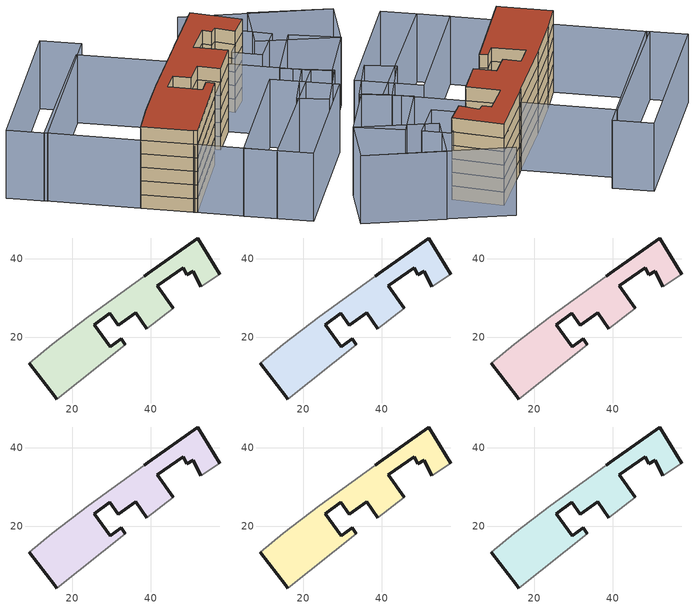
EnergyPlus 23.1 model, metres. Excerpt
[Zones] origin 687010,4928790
369a17dbed390893_F0_whole
 floor ground (EU_floor_Construction): 51.89,45.27 57.48,36.02 52.71,32.86 50.73,36.76 49.16,35.94 48.27,37.66 41.61,33.16 45.73,27.4 38.96,22.21 36.18,26.21 31.7,23.08 29.57,26.14 25.52,23.25 29.69,17.57 32.44,19.59 33.46,18.15 16,4.3 15.48,4.99 9.06,13.46 14.88,18.25 24.06,25.24 38.29,35.51 39.36,36.3 z0
 wall outside (EU_wall_Construction): 57.48,36.02 51.89,45.27 39.36,36.3 38.29,35.51 / 9.06,13.46 15.48,4.99 16,4.3 / 33.46,18.15 32.44,19.59 29.69,17.57 25.52,23.25 29.57,26.14 31.7,23.08 36.18,26.21 38.96,22.21 / 45.73,27.4 41.61,33.16 48.27,37.66 49.16,35.94 50.73,36.76 52.71,32.86 z0:3
 wall adiabatic (EU_wall_Construction): 38.29,35.51 24.06,25.24 14.88,18.25 9.06,13.46 / 16,4.3 33.46,18.15 / 38.96,22.21 45.73,27.4 / 52.71,32.86 57.48,36.02 z0:3
369a17dbed390893_F1_whole
 floor to 369a17dbed390893_F0_whole (EU_floor_Construction): 51.89,45.27 57.48,36.02 52.71,32.86 50.73,36.76 49.16,35.94 48.27,37.66 41.61,33.16 45.73,27.4 38.96,22.21 36.18,26.21 31.7,23.08 29.57,26.14 25.52,23.25 29.69,17.57 32.44,19.59 33.46,18.15 16,4.3 15.48,4.99 9.06,13.46 14.88,18.25 24.06,25.24 38.29,35.51 39.36,36.3 z3
 wall outside (EU_wall_Construction): 57.48,36.02 51.89,45.27 39.36,36.3 38.29,35.51 / 9.06,13.46 15.48,4.99 16,4.3 / 33.46,18.15 32.44,19.59 29.69,17.57 25.52,23.25 29.57,26.14 31.7,23.08 36.18,26.21 38.96,22.21 / 45.73,27.4 41.61,33.16 48.27,37.66 49.16,35.94 50.73,36.76 52.71,32.86 z3:6
 wall adiabatic (EU_wall_Construction): 38.29,35.51 24.06,25.24 14.88,18.25 9.06,13.46 / 16,4.3 33.46,18.15 / 38.96,22.21 45.73,27.4 / 52.71,32.86 57.48,36.02 z3:6
369a17dbed390893_F2_whole
 floor to 369a17dbed390893_F1_whole (EU_floor_Construction): 51.89,45.27 57.48,36.02 52.71,32.86 50.73,36.76 49.16,35.94 48.27,37.66 41.61,33.16 45.73,27.4 38.96,22.21 36.18,26.21 31.7,23.08 29.57,26.14 25.52,23.25 29.69,17.57 32.44,19.59 33.46,18.15 16,4.3 15.48,4.99 9.06,13.46 14.88,18.25 24.06,25.24 38.29,35.51 39.36,36.3 z6
 wall outside (EU_wall_Construction): 57.48,36.02 51.89,45.27 39.36,36.3 38.29,35.51 / 9.06,13.46 15.48,4.99 16,4.3 / 33.46,18.15 32.44,19.59 29.69,17.57 25.52,23.25 29.57,26.14 31.7,23.08 36.18,26.21 38.96,22.21 / 45.73,27.4 41.61,33.16 48.27,37.66 49.16,35.94 50.73,36.76 52.71,32.86 z6:9
 wall adiabatic (EU_wall_Construction): 38.29,35.51 24.06,25.24 14.88,18.25 9.06,13.46 / 16,4.3 33.46,18.15 / 38.96,22.21 45.73,27.4 / 52.71,32.86 57.48,36.02 z6:9
369a17dbed390893_F3_whole
 floor to 369a17dbed390893_F2_whole (EU_floor_Construction): 51.89,45.27 57.48,36.02 52.71,32.86 50.73,36.76 49.16,35.94 48.27,37.66 41.61,33.16 45.73,27.4 38.96,22.21 36.18,26.21 31.7,23.08 29.57,26.14 25.52,23.25 29.69,17.57 32.44,19.59 33.46,18.15 16,4.3 15.48,4.99 9.06,13.46 14.88,18.25 24.06,25.24 38.29,35.51 39.36,36.3 z9
 wall outside (EU_wall_Construction): 57.48,36.02 51.89,45.27 39.36,36.3 38.29,35.51 / 9.06,13.46 15.48,4.99 16,4.3 / 33.46,18.15 32.44,19.59 29.69,17.57 25.52,23.25 29.57,26.14 31.7,23.08 36.18,26.21 38.96,22.21 / 45.73,27.4 41.61,33.16 48.27,37.66 49.16,35.94 50.73,36.76 52.71,32.86 z9:12
 wall adiabatic (EU_wall_Construction): 38.29,35.51 24.06,25.24 14.88,18.25 9.06,13.46 / 16,4.3 33.46,18.15 / 38.96,22.21 45.73,27.4 / 52.71,32.86 57.48,36.02 z9:12
369a17dbed390893_F4_whole
 floor to 369a17dbed390893_F3_whole (EU_floor_Construction): 51.89,45.27 57.48,36.02 52.71,32.86 50.73,36.76 49.16,35.94 48.27,37.66 41.61,33.16 45.73,27.4 38.96,22.21 36.18,26.21 31.7,23.08 29.57,26.14 25.52,23.25 29.69,17.57 32.44,19.59 33.46,18.15 16,4.3 15.48,4.99 9.06,13.46 14.88,18.25 24.06,25.24 38.29,35.51 39.36,36.3 z12
 wall outside (EU_wall_Construction): 57.48,36.02 51.89,45.27 39.36,36.3 38.29,35.51 / 9.06,13.46 15.48,4.99 16,4.3 / 33.46,18.15 32.44,19.59 29.69,17.57 25.52,23.25 29.57,26.14 31.7,23.08 36.18,26.21 38.96,22.21 / 45.73,27.4 41.61,33.16 48.27,37.66 49.16,35.94 50.73,36.76 52.71,32.86 z12:15
 wall adiabatic (EU_wall_Construction): 38.29,35.51 24.06,25.24 14.88,18.25 9.06,13.46 / 16,4.3 33.46,18.15 / 38.96,22.21 45.73,27.4 / 52.71,32.86 57.48,36.02 z12:15
369a17dbed390893_F5_whole
 floor to 369a17dbed390893_F4_whole (EU_floor_Construction): 51.89,45.27 57.48,36.02 52.71,32.86 50.73,36.76 49.16,35.94 48.27,37.66 41.61,33.16 45.73,27.4 38.96,22.21 36.18,26.21 31.7,23.08 29.57,26.14 25.52,23.25 29.69,17.57 32.44,19.59 33.46,18.15 16,4.3 15.48,4.99 9.06,13.46 14.88,18.25 24.06,25.24 38.29,35.51 39.36,36.3 z15
 wall outside (EU_wall_Construction): 57.48,36.02 51.89,45.27 39.36,36.3 38.29,35.51 / 9.06,13.46 15.48,4.99 16,4.3 / 33.46,18.15 32.44,19.59 29.69,17.57 25.52,23.25 29.57,26.14 31.7,23.08 36.18,26.21 38.96,22.21 / 45.73,27.4 41.61,33.16 48.27,37.66 49.16,35.94 50.73,36.76 52.71,32.86 z15:18
 wall adiabatic (EU_wall_Construction): 38.29,35.51 24.06,25.24 14.88,18.25 9.06,13.46 / 16,4.3 33.46,18.15 / 38.96,22.21 45.73,27.4 / 52.71,32.86 57.48,36.02 z15:18
 roof outside (EU_roof_Construction): 38.96,22.21 45.73,27.4 41.61,33.16 48.27,37.66 49.16,35.94 50.73,36.76 52.71,32.86 57.48,36.02 51.89,45.27 39.36,36.3 38.29,35.51 24.06,25.24 14.88,18.25 9.06,13.46 15.48,4.99 16,4.3 33.46,18.15 32.44,19.59 29.69,17.57 25.52,23.25 29.57,26.14 31.7,23.08 36.18,26.21 z18
shading: 78.27,31.79 53.07,50.05 / 21.52,-3.25 46.97,16.51 / 46.97,16.51 55.63,5.36 / 55.63,5.36 30.17,-14.4 / 30.17,-14.4 21.52,-3.25 / 59.29,10.78 49.5,1.71 / 49.5,1.71 44.98,6.59 / 44.98,6.59 54.77,15.66 / 54.77,15.66 59.29,10.78 / 15.67,4.74 45.73,27.4 / 45.73,27.4 55.78,14.07 / 55.78,14.07 25.72,-8.59 / 25.72,-8.59 15.67,4.74 / 63.7,29.16 70.6,21.19 / 70.6,21.19 58.78,10.97 / 58.78,10.97 51.89,18.94 / 51.89,18.94 63.7,29.16 / 53.64,25.78 49.94,30.83 / 49.94,30.83 58,36.73 / 58,36.73 61.69,31.68 / 61.69,31.68 53.64,25.78 / 56.7,31.41 64.49,42.04 / 64.49,42.04 78.34,31.88 / 78.34,31.88 70.54,21.25 / 70.54,21.25 56.7,31.41 / 26.48,51.13 38.29,35.51 / 38.29,35.51 9.06,13.41 / 9.06,13.41 -2.75,29.03 / -2.75,29.03 26.48,51.13 / 30.59,54.01 -2.28,28.41 / -2.28,28.41 -7.47,35.08 / -7.47,35.08 25.4,60.67 / 25.4,60.67 30.59,54.01 z0:15
[Building]
EU S2 Campaign: North Axis=0; Terrain=City; Solar Distribution=FullExterior
[Site:Location]
Bologna: Latitude=44.5; Longitude=11.25; Time Zone=1; Elevation=37
[SizingPeriod:WeatherFileDays]
AnnualSizingPeriod: Begin Month=1; Begin Day of Month=1; End Month=12; End Day of Month=31; Day of Week for Start Day=Monday; Use Weather File Daylight Saving Period=No; Use Weather File Rain and Snow Indicators=No
[MATERIAL]
EU_InternalMass_Material: Roughness=MediumRough; Thickness=0.1; Conductivity=1; Density=1800; Specific Heat=900; Thermal Absorptance=0.9; Solar Absorptance=0.7; Visible Absorptance=0.7
[MATERIAL:NOMASS] Roughness=MediumRough; Thermal Absorptance=0.9; Solar Absorptance=0.7; Visible Absorptance=0.7
Name | Thermal Resistance
EU_wall_NoMass | 0.905828
EU_roof_NoMass | 0.37593
EU_floor_NoMass | 0.67114
[CONSTRUCTION]
EU_wall_Construction: EU_wall_NoMass
EU_roof_Construction: EU_roof_NoMass
EU_floor_Construction: EU_floor_NoMass
EU_InternalMass_Construction: EU_InternalMass_Material
[ZONE] Type=1; Multiplier=1; Ceiling Height=autocalculate; Volume=1399.41; Floor Area=autocalculate; Part of Total Floor Area=Yes
369a17dbed390893_F0_whole; 369a17dbed390893_F1_whole; 369a17dbed390893_F2_whole; 369a17dbed390893_F3_whole; 369a17dbed390893_F4_whole; 369a17dbed390893_F5_whole
[INTERNALMASS] Construction=EU_InternalMass_Construction; Surface Area=466.47
Name | Zone or ZoneList
369a17dbed390893_F0_whole_EU_InternalMass | 369a17dbed390893_F0_whole
369a17dbed390893_F1_whole_EU_InternalMass | 369a17dbed390893_F1_whole
369a17dbed390893_F2_whole_EU_InternalMass | 369a17dbed390893_F2_whole
369a17dbed390893_F3_whole_EU_InternalMass | 369a17dbed390893_F3_whole
369a17dbed390893_F4_whole_EU_InternalMass | 369a17dbed390893_F4_whole
369a17dbed390893_F5_whole_EU_InternalMass | 369a17dbed390893_F5_whole
[OTHEREQUIPMENT] Fuel Type=Electricity; Design Level Calculation Method=Watts/Area; Power per Zone Floor Area=1; Fraction Latent=0; Fraction Radiant=0; Fraction Lost=0; Carbon Dioxide Generation Rate=0; EndUse Subcategory=EU_Step8_InternalGains
Name | Zone or ZoneList or Space or SpaceList | Schedule
EU_Step8_InternalGain_369a17dbed390893_F0_whole_f000 | 369a17dbed390893_F0_whole | EU_Step8_GainSchedule_369a17dbed390893_F0_whole_f000
EU_Step8_InternalGain_369a17dbed390893_F1_whole_f000 | 369a17dbed390893_F1_whole | EU_Step8_GainSchedule_369a17dbed390893_F1_whole_f000
EU_Step8_InternalGain_369a17dbed390893_F2_whole_f000 | 369a17dbed390893_F2_whole | EU_Step8_GainSchedule_369a17dbed390893_F2_whole_f000
EU_Step8_InternalGain_369a17dbed390893_F3_whole_f000 | 369a17dbed390893_F3_whole | EU_Step8_GainSchedule_369a17dbed390893_F3_whole_f000
EU_Step8_InternalGain_369a17dbed390893_F4_whole_f000 | 369a17dbed390893_F4_whole | EU_Step8_GainSchedule_369a17dbed390893_F4_whole_f000
EU_Step8_InternalGain_369a17dbed390893_F5_whole_f000 | 369a17dbed390893_F5_whole | EU_Step8_GainSchedule_369a17dbed390893_F5_whole_f000
[ZONEVENTILATION:DESIGNFLOWRATE] Schedule=EU_AlwaysOn; Design Flow Rate Calculation Method=AirChanges/Hour; Air Changes per Hour=0.73129; Ventilation Type=Natural; Fan Pressure Rise=0; Fan Total Efficiency=1; Constant Term Coefficient=1; Temperature Term Coefficient=0; Velocity Term Coefficient=0; Velocity Squared Term Coefficient=0; Minimum Indoor Temperature=-100; Maximum Indoor Temperature=100; Delta Temperature=-100; Minimum Outdoor Temperature=-100; Maximum Outdoor Temperature=100; Maximum Wind Speed=40
Name | Zone or ZoneList or Space or SpaceList
EU_ConstantAir_369a17dbed390893_F0_whole | 369a17dbed390893_F0_whole
EU_ConstantAir_369a17dbed390893_F1_whole | 369a17dbed390893_F1_whole
EU_ConstantAir_369a17dbed390893_F2_whole | 369a17dbed390893_F2_whole
EU_ConstantAir_369a17dbed390893_F3_whole | 369a17dbed390893_F3_whole
EU_ConstantAir_369a17dbed390893_F4_whole | 369a17dbed390893_F4_whole
EU_ConstantAir_369a17dbed390893_F5_whole | 369a17dbed390893_F5_whole
[HVACTEMPLATE:THERMOSTAT] Constant Heating Setpoint=20; Constant Cooling Setpoint=50
EU_HeatOnly_369a17dbed390893_F0_whole; EU_HeatOnly_369a17dbed390893_F1_whole; EU_HeatOnly_369a17dbed390893_F2_whole; EU_HeatOnly_369a17dbed390893_F3_whole; EU_HeatOnly_369a17dbed390893_F4_whole; EU_HeatOnly_369a17dbed390893_F5_whole
[HVACTEMPLATE:ZONE:IDEALLOADSAIRSYSTEM] System Availability Schedule=EU_AlwaysOn; Maximum Heating Supply Air Temperature=50; Minimum Cooling Supply Air Temperature=13; Maximum Heating Supply Air Humidity Ratio=0.0156; Minimum Cooling Supply Air Humidity Ratio=0.0077; Heating Limit=NoLimit; Cooling Limit=NoLimit; Heating Availability Schedule=EU_AlwaysOn; Cooling Availability Schedule=EU_CoolingOff; Dehumidification Control Type=ConstantSensibleHeatRatio; Cooling Sensible Heat Ratio=0.7; Dehumidification Setpoint=60; Humidification Control Type=None; Humidification Setpoint=30; Outdoor Air Method=None; Outdoor Air Flow Rate per Person=0.00944; Outdoor Air Flow Rate per Zone Floor Area=0; Outdoor Air Flow Rate per Zone=0; Demand Controlled Ventilation Type=None; Outdoor Air Economizer Type=NoEconomizer; Heat Recovery Type=None; Sensible Heat Recovery Effectiveness=0.7; Latent Heat Recovery Effectiveness=0.65
Name | Template Thermostat
369a17dbed390893_F0_whole | EU_HeatOnly_369a17dbed390893_F0_whole
369a17dbed390893_F1_whole | EU_HeatOnly_369a17dbed390893_F1_whole
369a17dbed390893_F2_whole | EU_HeatOnly_369a17dbed390893_F2_whole
369a17dbed390893_F3_whole | EU_HeatOnly_369a17dbed390893_F3_whole
369a17dbed390893_F4_whole | EU_HeatOnly_369a17dbed390893_F4_whole
369a17dbed390893_F5_whole | EU_HeatOnly_369a17dbed390893_F5_whole
[SIZING:ZONE] Zone Cooling Design Supply Air Temperature Input Method=SupplyAirTemperature; Zone Cooling Design Supply Air Temperature=13; Zone Heating Design Supply Air Temperature Input Method=SupplyAirTemperature; Zone Heating Design Supply Air Temperature=50; Zone Cooling Design Supply Air Humidity Ratio=0.008; Zone Heating Design Supply Air Humidity Ratio=0.008; Cooling Design Air Flow Method=DesignDay; Cooling Design Air Flow Rate=0; Cooling Minimum Air Flow per Zone Floor Area=0.000762; Cooling Minimum Air Flow=0; Cooling Minimum Air Flow Fraction=0.2; Heating Design Air Flow Method=DesignDay; Heating Design Air Flow Rate=0; Heating Maximum Air Flow per Zone Floor Area=0.002032; Heating Maximum Air Flow=0.141576; Heating Maximum Air Flow Fraction=0.3; Account for Dedicated Outdoor Air System=No; Dedicated Outdoor Air System Control Strategy=NeutralSupplyAir; Dedicated Outdoor Air Low Setpoint Temperature for Design=autosize; Dedicated Outdoor Air High Setpoint Temperature for Design=autosize; Zone Load Sizing Method=Sensible Load Only No Latent Load; Zone Latent Cooling Design Supply Air Humidity Ratio Input Method=HumidityRatioDifference; Zone Cooling Design Supply Air Humidity Ratio Difference=0.005; Zone Latent Heating Design Supply Air Humidity Ratio Input Method=HumidityRatioDifference; Zone Humidification Design Supply Air Humidity Ratio Difference=0.005
369a17dbed390893_F0_whole; 369a17dbed390893_F1_whole; 369a17dbed390893_F2_whole; 369a17dbed390893_F3_whole; 369a17dbed390893_F4_whole; 369a17dbed390893_F5_whole
[SCHEDULE:CONSTANT]
Name | Hourly Value
EU_AlwaysOn | 1
EU_CoolingOff | 0
[SCHEDULE:FILE] Column Number=1; Rows to Skip at Top=0; Number of Hours of Data=8760; Column Separator=Comma; Interpolate to Timestep=No; Minutes per Item=60; Adjust Schedule for Daylight Savings=Yes
Name | File
EU_Step8_GainSchedule_369a17dbed390893_F0_whole_f000 | ../../schedules/369a17dbed390893/369a17dbed390893_F0_whole_f000_gain.csv
EU_Step8_GainSchedule_369a17dbed390893_F1_whole_f000 | ../../schedules/369a17dbed390893/369a17dbed390893_F1_whole_f000_gain.csv
EU_Step8_GainSchedule_369a17dbed390893_F2_whole_f000 | ../../schedules/369a17dbed390893/369a17dbed390893_F2_whole_f000_gain.csv
EU_Step8_GainSchedule_369a17dbed390893_F3_whole_f000 | ../../schedules/369a17dbed390893/369a17dbed390893_F3_whole_f000_gain.csv
EU_Step8_GainSchedule_369a17dbed390893_F4_whole_f000 | ../../schedules/369a17dbed390893/369a17dbed390893_F4_whole_f000_gain.csv
EU_Step8_GainSchedule_369a17dbed390893_F5_whole_f000 | ../../schedules/369a17dbed390893/369a17dbed390893_F5_whole_f000_gain.csv
